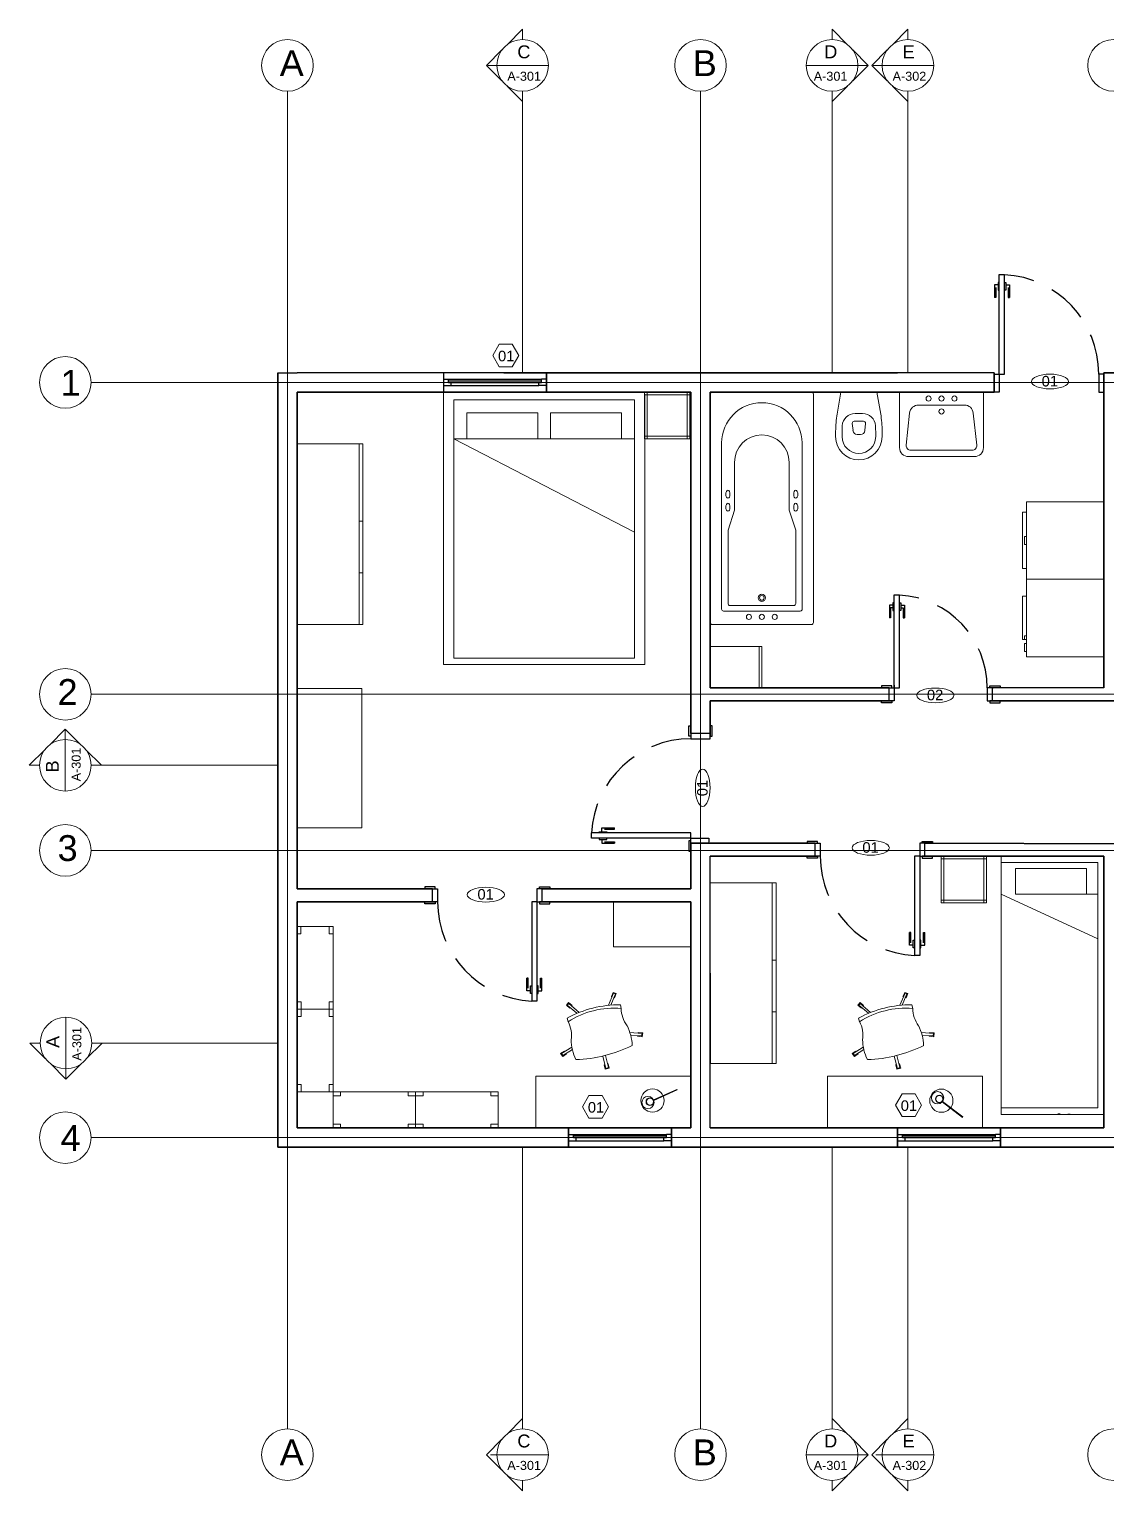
# Model space of a CAD drawing. Header units: metres. Extents: x 60.2 to 106, y 8.7 to 62.9.
# Drawn here: x 74.16 to 82.5, y 36.56 to 47.89 of the extents above; entities that cross this region are included whole.
import ezdxf

# ---------------------------------------------------------------- set-up
doc = ezdxf.new("R2010")
doc.units = ezdxf.units.M
doc.header["$LTSCALE"] = 5
doc.header["$MEASUREMENT"] = 0
doc.linetypes.add('TRATTEGGIATA2', pattern=[0.375, 0.25, -0.125])
doc.layers.get('0').update_dxf_attribs({"color": 30})
for name, color, linetype, lineweight in [('A-ANNO-DIMS', 3, 'Continuous', 9), ('A-ANNO-SYMB', 3, 'Continuous', 18), ('A-ANNO-TEXT', 3, 'Continuous', 18), ('A-DOOR-FULL', 4, 'Continuous', 25), ('A-FURN', 8, 'Continuous', 18), ('A-GLAZ-FULL', 4, 'Continuous', 25), ('A-WALL-FULL-EXTR', 7, 'Continuous', 35), ('A-WALL-FULL-INTR', 7, 'Continuous', 25)]:
    doc.layers.add(name, color=color, linetype=linetype, lineweight=lineweight)
doc.layers.add('PORTE - doors', color=252, linetype='Continuous')
doc.styles.add('ARIAL', font='arial.ttf')

# ---------------------------------------------------------------- blocks, each defined once
blk = doc.blocks.new('ORR14C226')
for p, q in [((-0.169, -0.17), (-0.14, 0)), ((-0.14, 0), (0.14, 0)), ((0, 0), (0, 0)), ((0, 0), (0, 0)), ((0, 0), (0, 0)), ((0, 0), (0, 0)), ((0, 0), (0, 0)), ((0, 0), (0, 0)), ((0, 0), (0, 0)), ((0, 0), (0, 0)), ((0, 0), (0, 0)), ((0, 0), (0, 0)), ((0, 0), (0, 0)), ((0, 0), (0, 0)), ((0, 0), (0, 0)), ((0, 0), (0, 0)), ((0, 0), (0, 0)), ((0, 0), (0, 0)), ((0, 0), (0, 0)), ((0, 0), (0, 0)), ((0, 0), (0, 0)), ((0, 0), (0, 0)), ((0, 0), (0, 0)), ((0, 0), (0, 0)), ((0, 0), (0, 0)), ((0.169, -0.17), (0.14, 0)), ((0, 0), (0, 0)), ((0, 0), (0, 0)), ((0, 0), (0, 0)), ((0, 0), (0, 0)), ((0, 0), (0, 0)), ((0, 0), (0, 0)), ((0, 0), (0, 0)), ((0, 0), (0, 0)), ((0, 0), (0, 0)), ((0, 0), (0, 0)), ((0, 0), (0, 0)), ((0, 0), (0, 0)), ((0, 0), (0, 0)), ((0, 0), (0, 0)), ((0, 0), (0, 0)), ((0, 0), (0, 0)), ((0, 0), (0, 0)), ((0, 0), (0, 0)), ((0, 0), (0, 0)), ((0, 0), (0, 0)), ((0, 0), (0, 0)), ((0, 0), (0, 0)), ((0, 0), (0, 0)), ((0, 0), (0, 0)), ((0, 0), (0, 0)), ((0, 0), (0, 0)), ((0, 0), (0, 0)), ((0, 0), (0, 0)), ((-0.029, -0.166), (0.029, -0.166)), ((-0.18, -0.345), (-0.18, -0.303)), ((-0.13, -0.345), (-0.13, -0.303)), ((-0.051, -0.243), (-0.045, -0.298)), ((-0.036, -0.226), (0.036, -0.226)), ((-0.013, -0.328), (0.013, -0.328)), ((0.045, -0.298), (0.051, -0.243)), ((0.13, -0.345), (0.13, -0.303)), ((0.18, -0.345), (0.18, -0.303))]:
    blk.add_line(p, q)
for centre, radius, start, end in [((0, 0), 0.0000003, 90, 152.5342), ((0, 0), 0.0000003, 332.5342, 90), ((0, 0), 0.0000003, 332.5342, 90), ((0, 0), 0.0000001, 332.5342, 90), ((0, 0), 0.0000001, 270, 332.5342), ((0, 0), 0.0000001, 270, 332.5342), ((0, 0), 0.0000001, 332.5342, 90), ((0, 0), 0.0000001, 90, 152.5342), ((0, 0), 0.0000001, 90, 152.5342), ((0, 0), 0.0000001, 152.5342, 270), ((0, 0), 0.0000001, 90, 152.5342), ((0, 0), 0.0000001, 0, 90), ((0, 0), 0.0000001, 90, 180), ((0, 0), 0.0000001, 180, 270), ((0, 0), 0.0000001, 270, 0), ((0, 0), 0.0000001, 0, 90), ((0, 0), 0.0000001, 90, 180), ((-0.02, -0.28), 0.2, 0, 0), ((0, 0), 0.0000003, 152.5342, 270), ((0, 0), 0.0000003, 270, 332.5342), ((0, 0), 0.0000001, 270, 332.5342), ((0, 0), 0.0000001, 332.5342, 90), ((0, 0), 0.0000001, 90, 152.5342), ((0, 0), 0.0000001, 152.5342, 270), ((0, 0), 0.0000001, 332.5342, 90), ((0, 0), 0.0000001, 90, 152.5342), ((0, 0), 0.0000001, 152.5342, 270), ((0, 0), 0.0000001, 180, 270), ((0, 0), 0.0000001, 180, 270), ((0, 0), 0.0000001, 90, 180), ((0, 0), 0.0000001, 0, 90), ((0, 0), 0.0000001, 270, 0), ((0, 0), 0.0000001, 180, 270), ((0, 0), 0.0000001, 90, 180), ((0, 0), 0.0000001, 270, 0), ((0, 0), 0.0000001, 360, 90), ((0, 0), 0.0000001, 270, 360), ((0, 0), 0.0000001, 180, 270), ((0, 0), 0.0000001, 90, 180), ((0.62, -0.303), 0.8, 170.3823, 180), ((-0.029, -0.266), 0.1, 90, 176.6666), ((0.029, -0.266), 0.1, 3.3334, 90), ((-0.62, -0.303), 0.8, 0, 9.6177), ((0.62, -0.303), 0.75, 176.6666, 180), ((-0.036, -0.241), 0.015, 90, 185.638), ((-0.013, -0.295), 0.033, 185.638, 270), ((0.013, -0.295), 0.033, 270, 354.362), ((0.036, -0.241), 0.015, 354.362, 90), ((-0.62, -0.303), 0.75, 0, 3.3334), ((0, -0.345), 0.18, 180, 0), ((0, -0.345), 0.13, 180, 0)]:
    blk.add_arc(centre, radius, start, end)

msp = doc.modelspace()

# ---------------------------------------------------------------- linework, layer by layer
for p, q in [((79.448, 45.074), (80.218, 45.074)), ((79.833, 45.074), (79.833, 45.074)), ((79.833, 45.074), (79.833, 45.074)), ((79.833, 45.074), (79.833, 45.074)), ((79.833, 45.074), (79.833, 45.074)), ((79.833, 45.074), (79.833, 45.074)), ((79.833, 45.074), (79.833, 45.074)), ((79.833, 45.074), (79.833, 45.074)), ((79.833, 45.074), (79.833, 45.074)), ((79.833, 45.074), (79.833, 45.074)), ((79.833, 45.074), (79.833, 45.074)), ((79.833, 45.074), (79.833, 45.074)), ((79.833, 45.074), (79.833, 45.074)), ((79.833, 45.074), (79.833, 45.074)), ((79.833, 45.074), (79.833, 45.074)), ((79.833, 45.074), (79.833, 45.074)), ((79.833, 45.074), (79.833, 45.074)), ((79.833, 45.074), (79.833, 45.074)), ((79.833, 45.074), (79.833, 45.074)), ((79.833, 45.074), (79.833, 45.074)), ((79.833, 45.074), (79.833, 45.074)), ((79.833, 45.074), (79.833, 45.074)), ((79.833, 45.074), (79.833, 45.074)), ((79.833, 45.074), (79.833, 45.074)), ((79.833, 45.074), (79.833, 45.074)), ((79.833, 45.074), (79.833, 45.074)), ((79.833, 45.074), (79.833, 45.074)), ((79.833, 45.074), (79.833, 45.074)), ((79.833, 45.074), (79.833, 45.074)), ((79.833, 45.074), (79.833, 45.074)), ((79.833, 45.074), (79.833, 45.074)), ((79.833, 45.074), (79.833, 45.074)), ((79.833, 45.074), (79.833, 45.074)), ((79.833, 45.074), (79.833, 45.074)), ((79.833, 45.074), (79.833, 45.074)), ((79.833, 45.074), (79.833, 45.074)), ((79.833, 45.074), (79.833, 45.074)), ((79.833, 45.074), (79.833, 45.074)), ((79.833, 45.074), (79.833, 45.074)), ((79.833, 45.074), (79.833, 45.074)), ((79.833, 45.074), (79.833, 45.074)), ((79.833, 45.074), (79.833, 45.074)), ((79.833, 45.074), (79.833, 45.074)), ((79.833, 45.074), (79.833, 45.074)), ((79.833, 45.074), (79.833, 45.074)), ((79.833, 45.074), (79.833, 45.074)), ((79.833, 45.074), (79.833, 45.074)), ((79.833, 45.074), (79.833, 45.074)), ((79.833, 45.074), (79.833, 45.074)), ((79.833, 45.074), (79.833, 45.074)), ((79.833, 45.074), (79.833, 45.074)), ((79.833, 45.074), (79.833, 45.074))]:
    msp.add_line(p, q)
for radius, start, end in [(0.0000001, 180, 270), (0.0000001, 90, 180), (0.0000001, 0, 90), (0.0000001, 270, 0), (0.0000001, 180, 270), (0.0000001, 270, 0), (0.0000001, 0, 90), (0.0000001, 90, 180), (0.0000001, 180, 270), (0.0000001, 90, 180), (0.0000001, 0, 90), (0.0000001, 180, 270), (0.0000001, 270, 0), (0.0000001, 0, 90), (0.0000001, 90, 180), (0.0000001, 180, 270), (0.0000001, 270, 0), (0.0000001, 270, 0), (0.0000001, 242.5342, 0), (0.0000001, 180, 242.5342), (0.0000001, 242.5342, 0), (0.0000001, 180, 242.5342), (0.0000001, 180, 242.5342), (0.0000001, 180, 242.5342), (0.0000001, 62.5342, 180), (0.0000001, 0, 62.5342), (0.0000001, 62.5342, 180), (0.0000001, 0, 62.5342), (0.0000001, 62.5342, 180), (0.0000001, 242.5342, 0), (0.0000001, 180, 242.5342), (0.0000001, 62.5342, 180), (0.0000001, 0, 62.5342), (0.0000003, 62.5342, 180), (0.0000003, 62.5342, 180), (0.0000003, 0, 62.5342), (0.0000003, 242.5342, 0), (0.0000003, 180, 242.5342)]:
    msp.add_arc((79.833, 45.074), radius, start, end)
at = {"layer": 'A-ANNO-DIMS'}
for p, q in [((77.86, 47.765), (77.98, 47.885)), ((77.98, 47.855), (77.98, 47.885)), ((77.98, 47.805), (77.98, 47.855)), ((80.377, 47.855), (80.377, 47.885)), ((80.497, 47.765), (80.377, 47.885)), ((80.377, 47.805), (80.377, 47.855)), ((80.845, 47.765), (80.965, 47.885)), ((80.965, 47.855), (80.965, 47.885)), ((80.965, 47.805), (80.965, 47.855)), ((77.7, 47.605), (77.82, 47.725)), ((80.657, 47.605), (80.537, 47.725)), ((80.685, 47.605), (80.805, 47.725)), ((77.7, 47.605), (77.82, 47.485)), ((77.73, 47.605), (77.71, 47.605)), ((77.78, 47.605), (77.73, 47.605)), ((77.98, 47.605), (77.78, 47.605)), ((77.98, 47.605), (78.18, 47.605)), ((80.377, 47.605), (80.177, 47.605)), ((80.377, 47.605), (80.577, 47.605)), ((80.657, 47.605), (80.537, 47.485)), ((80.577, 47.605), (80.627, 47.605)), ((80.627, 47.605), (80.647, 47.605)), ((80.647, 47.605), (80.657, 47.605)), ((80.685, 47.605), (80.805, 47.485)), ((80.715, 47.605), (80.695, 47.605)), ((80.765, 47.605), (80.715, 47.605)), ((80.965, 47.605), (80.765, 47.605)), ((80.965, 47.605), (81.165, 47.605)), ((77.86, 47.445), (77.98, 47.325)), ((80.497, 47.445), (80.377, 47.325)), ((80.845, 47.445), (80.965, 47.325)), ((76.158, 37.043), (76.158, 47.405)), ((77.98, 47.405), (77.98, 47.355)), ((77.98, 47.355), (77.98, 47.335)), ((77.98, 47.335), (77.98, 47.325)), ((77.98, 47.325), (77.98, 47.025)), ((79.358, 37.043), (79.358, 47.405)), ((80.377, 47.405), (80.377, 47.355)), ((80.377, 47.355), (80.377, 47.335)), ((80.377, 47.335), (80.377, 47.325)), ((80.377, 47.325), (80.377, 47.025)), ((80.965, 47.405), (80.965, 47.355)), ((80.965, 47.355), (80.965, 47.335)), ((80.965, 47.335), (80.965, 47.325)), ((80.965, 47.325), (80.965, 47.025)), ((74.637, 45.149), (87.274, 45.149)), ((74.637, 42.733), (87.274, 42.733)), ((74.437, 42.463), (74.317, 42.343)), ((74.437, 42.453), (74.437, 42.463)), ((74.437, 42.463), (74.557, 42.343)), ((74.437, 42.433), (74.437, 42.453)), ((74.437, 42.383), (74.437, 42.433)), ((74.437, 42.183), (74.437, 42.383)), ((74.277, 42.303), (74.157, 42.183)), ((74.597, 42.303), (74.717, 42.183)), ((74.187, 42.183), (74.157, 42.183)), ((74.237, 42.183), (74.187, 42.183)), ((74.437, 42.183), (74.437, 41.983)), ((74.637, 42.183), (74.687, 42.183)), ((74.687, 42.183), (74.707, 42.183)), ((74.707, 42.183), (74.717, 42.183)), ((74.717, 42.183), (75.017, 42.183)), ((74.637, 41.524), (87.274, 41.524)), ((74.442, 40.032), (74.442, 40.232)), ((74.192, 40.032), (74.162, 40.032)), ((74.282, 39.912), (74.162, 40.032)), ((74.242, 40.032), (74.192, 40.032)), ((74.442, 40.032), (74.442, 39.832)), ((74.602, 39.912), (74.722, 40.032)), ((74.642, 40.032), (74.692, 40.032)), ((74.692, 40.032), (74.712, 40.032)), ((74.712, 40.032), (74.722, 40.032)), ((74.722, 40.032), (75.022, 40.032)), ((74.442, 39.752), (74.322, 39.872)), ((74.442, 39.752), (74.562, 39.872)), ((74.442, 39.832), (74.442, 39.782)), ((74.442, 39.782), (74.442, 39.762)), ((74.442, 39.762), (74.442, 39.752)), ((74.637, 39.299), (87.274, 39.299)), ((77.98, 37.123), (77.98, 37.423)), ((80.377, 37.123), (80.377, 37.423)), ((80.965, 37.123), (80.965, 37.423)), ((77.86, 37.003), (77.98, 37.123)), ((77.98, 37.093), (77.98, 37.123)), ((77.98, 37.043), (77.98, 37.093)), ((80.377, 37.093), (80.377, 37.123)), ((80.497, 37.003), (80.377, 37.123)), ((80.377, 37.043), (80.377, 37.093)), ((80.845, 37.003), (80.965, 37.123)), ((80.965, 37.093), (80.965, 37.123)), ((80.965, 37.043), (80.965, 37.093)), ((77.7, 36.843), (77.82, 36.963)), ((80.657, 36.843), (80.537, 36.963)), ((80.685, 36.843), (80.805, 36.963)), ((77.7, 36.843), (77.82, 36.723)), ((77.78, 36.843), (77.73, 36.843)), ((77.98, 36.843), (77.78, 36.843)), ((77.98, 36.843), (78.18, 36.843)), ((80.377, 36.843), (80.177, 36.843)), ((80.377, 36.843), (80.577, 36.843)), ((80.657, 36.843), (80.537, 36.723)), ((80.577, 36.843), (80.627, 36.843)), ((80.627, 36.843), (80.647, 36.843)), ((80.647, 36.843), (80.657, 36.843)), ((80.685, 36.843), (80.805, 36.723)), ((80.765, 36.843), (80.715, 36.843)), ((80.965, 36.843), (80.765, 36.843)), ((80.965, 36.843), (81.165, 36.843)), ((77.86, 36.683), (77.98, 36.563)), ((80.497, 36.683), (80.377, 36.563)), ((80.845, 36.683), (80.965, 36.563)), ((77.98, 36.643), (77.98, 36.593)), ((77.98, 36.593), (77.98, 36.573)), ((77.98, 36.573), (77.98, 36.563)), ((80.377, 36.643), (80.377, 36.593)), ((80.377, 36.593), (80.377, 36.573)), ((80.377, 36.573), (80.377, 36.563)), ((80.965, 36.643), (80.965, 36.593)), ((80.965, 36.593), (80.965, 36.573)), ((80.965, 36.573), (80.965, 36.563))]:
    msp.add_line(p, q, dxfattribs=at)
for centre in [(76.158, 47.605), (77.98, 47.605), (79.358, 47.605), (80.377, 47.605), (80.965, 47.605), (82.558, 47.605), (74.437, 45.149), (74.437, 42.733), (74.437, 42.183), (74.437, 41.524), (74.442, 40.032), (74.437, 39.299), (76.158, 36.843), (77.98, 36.843), (79.358, 36.843), (80.377, 36.843), (80.965, 36.843), (82.558, 36.843)]:
    msp.add_circle(centre, 0.2, dxfattribs=at)
at = {"layer": 'A-ANNO-SYMB'}
for points in [[(77.95, 45.357), (77.9, 45.445), (77.799, 45.445), (77.748, 45.357), (77.799, 45.27), (77.9, 45.27)], [(81.07, 39.55), (81.02, 39.638), (80.919, 39.638), (80.868, 39.55), (80.919, 39.463), (81.02, 39.463)], [(78.646, 39.537), (78.596, 39.625), (78.494, 39.625), (78.444, 39.537), (78.494, 39.45), (78.596, 39.45)]]:
    msp.add_lwpolyline(points, close=True, dxfattribs=at)
for centre, major_axis in [((82.066, 45.156), (-0.144, 0)), ((81.177, 42.725), (-0.144, 0)), ((79.375, 42.009), (0, -0.144)), ((80.677, 41.544), (-0.144, 0)), ((77.695, 41.181), (-0.144, 0))]:
    msp.add_ellipse(centre, major_axis=major_axis, ratio=0.395468, dxfattribs=at)
at = {"layer": 'A-ANNO-TEXT'}
for p, q in [((77.98, 47.025), (77.98, 45.224)), ((80.377, 45.224), (80.377, 47.025)), ((80.965, 47.025), (80.965, 45.224)), ((75.017, 42.183), (76.083, 42.183)), ((75.022, 40.032), (76.083, 40.032)), ((77.98, 39.224), (77.98, 37.423)), ((80.377, 39.224), (80.377, 37.423)), ((80.965, 39.224), (80.965, 37.423))]:
    msp.add_line(p, q, dxfattribs=at)
at = {"layer": 'A-DOOR-FULL'}
for p, q in [((81.673, 45.984), (81.713, 45.984)), ((81.673, 45.214), (81.673, 45.984)), ((81.713, 45.214), (81.713, 45.984)), ((81.673, 45.214), (81.713, 45.214)), ((80.859, 43.503), (80.899, 43.503)), ((80.859, 42.783), (80.859, 43.503)), ((80.899, 42.783), (80.899, 43.503)), ((80.859, 42.803), (80.859, 42.683)), ((80.819, 42.683), (80.819, 42.783)), ((80.819, 42.783), (80.859, 42.783)), ((80.859, 42.683), (80.819, 42.683)), ((80.859, 42.783), (80.899, 42.783)), ((81.619, 42.783), (81.579, 42.783)), ((81.579, 42.783), (81.579, 42.683)), ((81.579, 42.683), (81.619, 42.683)), ((81.619, 42.683), (81.619, 42.783)), ((79.433, 42.429), (79.283, 42.429)), ((79.283, 42.429), (79.283, 42.389)), ((79.283, 42.389), (79.433, 42.389)), ((79.433, 42.389), (79.433, 42.429)), ((79.283, 41.659), (78.513, 41.659)), ((78.513, 41.619), (78.513, 41.659)), ((79.283, 41.619), (78.513, 41.619)), ((79.283, 41.619), (79.283, 41.659)), ((80.245, 41.479), (80.245, 41.579)), ((80.245, 41.579), (80.285, 41.579)), ((80.285, 41.579), (80.285, 41.479)), ((81.096, 41.579), (81.056, 41.579)), ((81.056, 41.579), (81.056, 41.479)), ((81.096, 41.479), (81.096, 41.579)), ((80.285, 41.479), (80.245, 41.479)), ((81.056, 41.479), (81.016, 41.479)), ((81.016, 41.479), (81.016, 40.709)), ((81.056, 41.479), (81.056, 40.709)), ((81.056, 41.479), (81.096, 41.479)), ((77.281, 41.126), (77.281, 41.226)), ((77.281, 41.226), (77.321, 41.226)), ((77.321, 41.226), (77.321, 41.126)), ((78.131, 41.226), (78.091, 41.226)), ((78.091, 41.226), (78.091, 41.126)), ((78.131, 41.126), (78.131, 41.226)), ((77.321, 41.126), (77.281, 41.126)), ((78.091, 41.126), (78.051, 41.126)), ((78.051, 41.126), (78.051, 40.356)), ((78.091, 41.126), (78.091, 40.356)), ((78.091, 41.126), (78.131, 41.126)), ((81.056, 40.709), (81.016, 40.709)), ((78.091, 40.356), (78.051, 40.356))]:
    msp.add_line(p, q, dxfattribs=at)
at = {"layer": 'A-DOOR-FULL', "color": 252}
for p, q in [((81.635, 45.904), (81.635, 45.806)), ((81.663, 45.904), (81.635, 45.904)), ((81.645, 45.884), (81.645, 45.806)), ((81.723, 45.904), (81.752, 45.904)), ((81.742, 45.884), (81.742, 45.806)), ((81.752, 45.904), (81.752, 45.806)), ((81.645, 45.806), (81.635, 45.806)), ((81.742, 45.806), (81.752, 45.806)), ((80.821, 43.423), (80.821, 43.325)), ((80.849, 43.423), (80.821, 43.423)), ((80.831, 43.403), (80.831, 43.325)), ((80.849, 43.403), (80.831, 43.403)), ((80.909, 43.423), (80.938, 43.423)), ((80.909, 43.403), (80.928, 43.403)), ((80.928, 43.403), (80.928, 43.325)), ((80.938, 43.423), (80.938, 43.325)), ((80.831, 43.325), (80.821, 43.325)), ((80.928, 43.325), (80.938, 43.325)), ((78.593, 41.669), (78.593, 41.698)), ((78.593, 41.698), (78.692, 41.698)), ((78.613, 41.688), (78.692, 41.688)), ((78.692, 41.688), (78.692, 41.698)), ((78.593, 41.609), (78.593, 41.581)), ((78.593, 41.581), (78.692, 41.581)), ((78.613, 41.591), (78.692, 41.591)), ((78.692, 41.591), (78.692, 41.581)), ((80.978, 40.789), (80.978, 40.888)), ((80.988, 40.888), (80.978, 40.888)), ((80.988, 40.809), (80.988, 40.888)), ((81.085, 40.888), (81.095, 40.888)), ((81.085, 40.809), (81.085, 40.888)), ((81.095, 40.789), (81.095, 40.888)), ((81.006, 40.789), (80.978, 40.789)), ((81.066, 40.789), (81.095, 40.789)), ((78.012, 40.436), (78.012, 40.535)), ((78.022, 40.535), (78.012, 40.535)), ((78.022, 40.456), (78.022, 40.535)), ((78.119, 40.456), (78.119, 40.535)), ((78.119, 40.535), (78.129, 40.535)), ((78.129, 40.436), (78.129, 40.535)), ((78.041, 40.436), (78.012, 40.436)), ((78.101, 40.436), (78.129, 40.436))]:
    msp.add_line(p, q, dxfattribs=at)
for points in [[(81.673, 45.924), (81.663, 45.924), (81.663, 45.864), (81.673, 45.864)], [(81.713, 45.924), (81.723, 45.924), (81.723, 45.864), (81.713, 45.864)], [(80.859, 43.443), (80.849, 43.443), (80.849, 43.383), (80.859, 43.383)], [(80.899, 43.443), (80.909, 43.443), (80.909, 43.383), (80.899, 43.383)], [(78.573, 41.659), (78.573, 41.669), (78.633, 41.669), (78.633, 41.659)], [(81.016, 40.769), (81.006, 40.769), (81.006, 40.829), (81.016, 40.829)], [(81.056, 40.769), (81.066, 40.769), (81.066, 40.829), (81.056, 40.829)], [(78.051, 40.416), (78.041, 40.416), (78.041, 40.476), (78.051, 40.476)], [(78.091, 40.416), (78.101, 40.416), (78.101, 40.476), (78.091, 40.476)]]:
    msp.add_lwpolyline(points, close=True, dxfattribs=at)
at = {"layer": 'A-DOOR-FULL'}
for points in [[(81.633, 45.074), (81.633, 45.214), (81.673, 45.214), (81.673, 45.074)], [(82.483, 45.074), (82.483, 45.214), (82.443, 45.214), (82.443, 45.074)], [(80.759, 42.783), (80.839, 42.783), (80.839, 42.798), (80.759, 42.798)], [(81.679, 42.783), (81.599, 42.783), (81.599, 42.798), (81.679, 42.798)], [(80.759, 42.683), (80.839, 42.683), (80.839, 42.668), (80.759, 42.668)], [(81.679, 42.683), (81.599, 42.683), (81.599, 42.668), (81.679, 42.668)], [(79.283, 42.489), (79.283, 42.409), (79.268, 42.409), (79.268, 42.489)], [(79.433, 42.489), (79.433, 42.409), (79.448, 42.409), (79.448, 42.489)], [(78.573, 41.619), (78.573, 41.609), (78.633, 41.609), (78.633, 41.619)], [(79.283, 41.519), (79.283, 41.599), (79.268, 41.599), (79.268, 41.519)], [(79.423, 41.579), (79.283, 41.579), (79.283, 41.619), (79.423, 41.619)], [(80.185, 41.579), (80.265, 41.579), (80.265, 41.594), (80.185, 41.594)], [(81.156, 41.579), (81.076, 41.579), (81.076, 41.594), (81.156, 41.594)], [(80.185, 41.479), (80.265, 41.479), (80.265, 41.464), (80.185, 41.464)], [(81.156, 41.479), (81.076, 41.479), (81.076, 41.464), (81.156, 41.464)], [(77.221, 41.226), (77.301, 41.226), (77.301, 41.241), (77.221, 41.241)], [(78.191, 41.226), (78.111, 41.226), (78.111, 41.241), (78.191, 41.241)], [(77.221, 41.126), (77.301, 41.126), (77.301, 41.111), (77.221, 41.111)], [(78.191, 41.126), (78.111, 41.126), (78.111, 41.111), (78.191, 41.111)]]:
    msp.add_lwpolyline(points, close=True, dxfattribs=at)
at = {"layer": 'A-DOOR-FULL', "color": 251, "linetype": 'TRATTEGGIATA2', "ltscale": 0.25}
msp.add_arc((81.673, 45.214), 0.77, 360, 87.0223, dxfattribs=at)
at = {"layer": 'A-DOOR-FULL', "color": 9, "linetype": 'TRATTEGGIATA2', "ltscale": 0.25}
for centre, radius, start, end in [((80.859, 42.783), 0.72, 0, 86.8153), ((79.283, 41.619), 0.77, 90, 177.0223), ((81.056, 41.479), 0.77, 180, 267.0223), ((78.091, 41.126), 0.77, 180, 267.0223)]:
    msp.add_arc(centre, radius, start, end, dxfattribs=at)
at = {"layer": 'A-FURN'}
for p, q in [((77.367, 42.963), (77.367, 45.074)), ((78.924, 44.713), (78.924, 45.073)), ((78.944, 45.053), (78.944, 45.073)), ((79.254, 45.053), (79.254, 45.073)), ((79.274, 45.073), (79.274, 44.713)), ((79.283, 43.074), (79.283, 45.074)), ((80.218, 45.074), (79.433, 45.074)), ((81.55, 45.074), (80.9, 45.074)), ((80.9, 45.074), (80.9, 44.644)), ((80.9, 45.074), (81.225, 45.074)), ((81.55, 44.644), (81.55, 45.074)), ((77.447, 45.013), (77.447, 43.013)), ((78.847, 45.013), (77.447, 45.013)), ((78.847, 43.013), (78.847, 45.013)), ((78.944, 45.053), (78.924, 45.053)), ((78.927, 42.963), (78.927, 45.057)), ((78.944, 45.043), (78.944, 45.053)), ((78.944, 45.053), (79.254, 45.053)), ((78.944, 44.733), (78.944, 45.043)), ((79.254, 45.053), (79.254, 44.733)), ((79.254, 45.053), (79.274, 45.053)), ((79.433, 43.289), (79.433, 45.059)), ((80.233, 45.059), (80.233, 43.289)), ((77.547, 44.713), (77.547, 44.913)), ((77.547, 44.913), (78.097, 44.913)), ((78.097, 44.913), (78.097, 44.713)), ((78.747, 44.913), (78.197, 44.913)), ((78.197, 44.913), (78.197, 44.713)), ((78.747, 44.713), (78.747, 44.913)), ((78.944, 44.733), (78.924, 44.733)), ((79.254, 44.733), (78.944, 44.733)), ((78.944, 44.733), (78.944, 44.713)), ((79.254, 44.733), (79.274, 44.733)), ((79.254, 44.733), (79.254, 44.713)), ((76.743, 44.674), (76.233, 44.674)), ((76.233, 44.674), (76.743, 44.674)), ((76.713, 44.674), (76.713, 43.274)), ((76.743, 44.674), (76.743, 43.274)), ((77.447, 44.713), (78.847, 44.713)), ((77.447, 44.713), (78.847, 43.99)), ((79.274, 44.713), (78.924, 44.713)), ((79.521, 44.68), (79.521, 43.393)), ((80.146, 43.393), (80.146, 44.68)), ((79.621, 44.53), (79.621, 44.16)), ((80.046, 44.53), (80.046, 44.16)), ((80.97, 44.574), (81.48, 44.574)), ((79.621, 44.16), (79.571, 44.004)), ((80.046, 44.16), (80.096, 44.004)), ((81.883, 44.094), (81.883, 44.224)), ((81.883, 44.224), (82.483, 44.224)), ((76.743, 44.074), (76.713, 44.074)), ((81.853, 43.707), (81.853, 44.144)), ((81.853, 44.144), (81.883, 44.144)), ((81.883, 44.094), (81.883, 43.754)), ((79.571, 44.004), (79.571, 43.436)), ((80.096, 44.004), (80.096, 43.436)), ((81.868, 43.893), (81.868, 43.956)), ((81.883, 43.956), (81.868, 43.956)), ((81.883, 43.893), (81.868, 43.893)), ((81.883, 43.707), (81.853, 43.707)), ((81.883, 43.624), (81.883, 43.754)), ((76.743, 43.674), (76.713, 43.674)), ((82.483, 43.624), (81.883, 43.624)), ((81.883, 43.494), (81.883, 43.624)), ((81.883, 43.624), (82.483, 43.624)), ((81.853, 43.157), (81.853, 43.494)), ((81.853, 43.494), (81.883, 43.494)), ((81.883, 43.494), (81.883, 43.154)), ((79.536, 43.378), (80.131, 43.378)), ((79.586, 43.421), (80.081, 43.421)), ((76.743, 43.274), (76.233, 43.274)), ((80.218, 43.274), (79.448, 43.274)), ((81.883, 43.157), (81.853, 43.157)), ((81.868, 43.187), (81.868, 43.157)), ((81.883, 43.187), (81.868, 43.187)), ((81.883, 43.024), (81.883, 43.154)), ((79.433, 43.103), (79.833, 43.103)), ((79.833, 43.103), (79.813, 43.103)), ((79.813, 42.783), (79.813, 43.103)), ((79.833, 42.783), (79.833, 43.103)), ((81.868, 43.066), (81.868, 43.128)), ((81.883, 43.128), (81.868, 43.128)), ((81.883, 43.066), (81.868, 43.066)), ((81.883, 43.024), (82.483, 43.024)), ((78.927, 42.963), (77.367, 42.963)), ((77.447, 43.013), (78.847, 43.013)), ((76.233, 42.778), (76.733, 42.778)), ((76.733, 42.778), (76.733, 41.698)), ((76.733, 41.698), (76.23, 41.698)), ((81.223, 41.119), (81.223, 41.479)), ((81.243, 41.459), (81.223, 41.459)), ((81.243, 41.459), (81.243, 41.479)), ((81.243, 41.449), (81.243, 41.459)), ((81.243, 41.459), (81.553, 41.459)), ((81.243, 41.139), (81.243, 41.449)), ((81.553, 41.459), (81.553, 41.479)), ((81.553, 41.459), (81.553, 41.139)), ((81.553, 41.459), (81.573, 41.459)), ((81.573, 41.479), (81.573, 41.119)), ((81.686, 41.479), (81.686, 39.479)), ((82.436, 41.429), (81.686, 41.429)), ((82.348, 41.385), (81.798, 41.385)), ((81.798, 41.385), (81.798, 41.185)), ((82.348, 41.185), (82.348, 41.385)), ((82.436, 39.529), (82.436, 41.429)), ((79.433, 41.274), (79.943, 41.274)), ((79.913, 41.274), (79.913, 39.874)), ((79.943, 41.274), (79.943, 39.874)), ((79.283, 41.126), (78.683, 41.126)), ((78.683, 41.126), (78.683, 40.776)), ((79.283, 40.776), (79.283, 41.126)), ((81.243, 41.139), (81.223, 41.139)), ((81.573, 41.119), (81.223, 41.119)), ((81.553, 41.139), (81.243, 41.139)), ((81.243, 41.139), (81.243, 41.119)), ((81.553, 41.139), (81.573, 41.139)), ((81.553, 41.139), (81.553, 41.119)), ((81.686, 41.185), (82.436, 40.839)), ((81.798, 41.185), (82.348, 41.185)), ((82.436, 41.185), (81.798, 41.185)), ((76.231, 40.934), (76.511, 40.934)), ((76.262, 40.934), (76.232, 40.934)), ((76.232, 40.877), (76.262, 40.877)), ((76.262, 40.877), (76.262, 40.934)), ((76.511, 40.934), (76.481, 40.934)), ((76.481, 40.934), (76.481, 40.877)), ((76.481, 40.877), (76.511, 40.877)), ((76.511, 40.934), (76.511, 40.294)), ((76.511, 40.877), (76.511, 40.934)), ((78.683, 40.776), (79.283, 40.776)), ((76.233, 40.754), (76.233, 40.754)), ((79.943, 40.674), (79.913, 40.674)), ((78.681, 40.424), (78.668, 40.392)), ((78.705, 40.415), (78.681, 40.424)), ((80.94, 40.424), (80.926, 40.392)), ((80.964, 40.415), (80.94, 40.424)), ((76.263, 40.351), (76.233, 40.351)), ((76.263, 40.294), (76.263, 40.351)), ((76.511, 40.351), (76.481, 40.351)), ((76.481, 40.351), (76.481, 40.294)), ((76.511, 40.294), (76.511, 40.351)), ((78.336, 40.345), (78.319, 40.326)), ((78.345, 40.303), (78.319, 40.326)), ((78.337, 40.338), (78.326, 40.326)), ((78.4, 40.262), (78.326, 40.326)), ((78.363, 40.322), (78.336, 40.345)), ((78.337, 40.338), (78.417, 40.268)), ((78.349, 40.306), (78.345, 40.303)), ((78.363, 40.322), (78.359, 40.319)), ((78.684, 40.418), (78.644, 40.324)), ((78.662, 40.326), (78.699, 40.412)), ((78.668, 40.392), (78.672, 40.39)), ((78.699, 40.412), (78.684, 40.418)), ((78.687, 40.384), (78.692, 40.383)), ((78.692, 40.383), (78.705, 40.415)), ((78.737, 40.328), (78.744, 40.3)), ((80.595, 40.345), (80.577, 40.326)), ((80.604, 40.303), (80.577, 40.326)), ((80.595, 40.338), (80.585, 40.326)), ((80.659, 40.262), (80.585, 40.326)), ((80.621, 40.322), (80.595, 40.345)), ((80.595, 40.338), (80.676, 40.268)), ((80.607, 40.306), (80.604, 40.303)), ((80.621, 40.322), (80.618, 40.319)), ((80.943, 40.418), (80.903, 40.324)), ((80.921, 40.326), (80.957, 40.412)), ((80.926, 40.392), (80.931, 40.39)), ((80.957, 40.412), (80.943, 40.418)), ((80.946, 40.384), (80.95, 40.383)), ((80.95, 40.383), (80.964, 40.415)), ((80.995, 40.328), (81.002, 40.3)), ((76.233, 40.294), (76.511, 40.294)), ((76.263, 40.294), (76.233, 40.294)), ((76.233, 40.294), (76.263, 40.294)), ((76.233, 40.237), (76.263, 40.237)), ((76.263, 40.237), (76.263, 40.294)), ((76.481, 40.294), (76.511, 40.294)), ((76.511, 40.294), (76.481, 40.294)), ((76.481, 40.294), (76.481, 40.237)), ((76.511, 40.294), (76.481, 40.294)), ((76.481, 40.294), (76.481, 40.237)), ((76.481, 40.237), (76.511, 40.237)), ((76.481, 40.237), (76.511, 40.237)), ((76.511, 40.294), (76.511, 39.654)), ((76.511, 40.237), (76.511, 40.294)), ((76.511, 40.237), (76.511, 40.294)), ((78.325, 40.225), (78.332, 40.197)), ((79.943, 40.274), (79.913, 40.274)), ((80.583, 40.225), (80.59, 40.197)), ((78.811, 40.114), (78.905, 40.106)), ((78.905, 40.106), (78.811, 40.114)), ((78.816, 40.094), (78.902, 40.087)), ((78.902, 40.087), (78.816, 40.094)), ((78.872, 40.09), (78.871, 40.085)), ((78.906, 40.081), (78.871, 40.085)), ((78.875, 40.113), (78.875, 40.108)), ((78.91, 40.11), (78.875, 40.113)), ((78.905, 40.106), (78.902, 40.087)), ((78.91, 40.11), (78.906, 40.081)), ((81.07, 40.114), (81.163, 40.106)), ((81.163, 40.106), (81.07, 40.114)), ((81.074, 40.094), (81.161, 40.087)), ((81.161, 40.087), (81.074, 40.094)), ((81.131, 40.09), (81.13, 40.085)), ((81.165, 40.081), (81.13, 40.085)), ((81.134, 40.113), (81.133, 40.108)), ((81.169, 40.11), (81.134, 40.113)), ((81.163, 40.106), (81.161, 40.087)), ((81.169, 40.11), (81.165, 40.081)), ((78.304, 39.97), (78.274, 39.951)), ((78.36, 40.001), (78.281, 39.95)), ((78.281, 39.95), (78.36, 40.001)), ((78.365, 39.981), (78.292, 39.934)), ((78.292, 39.934), (78.365, 39.981)), ((78.304, 39.97), (78.306, 39.966)), ((80.562, 39.97), (80.533, 39.951)), ((80.619, 40.001), (80.54, 39.95)), ((80.54, 39.95), (80.619, 40.001)), ((80.623, 39.981), (80.551, 39.934)), ((80.551, 39.934), (80.623, 39.981)), ((80.562, 39.97), (80.565, 39.966)), ((78.274, 39.951), (78.291, 39.928)), ((78.281, 39.95), (78.292, 39.934)), ((78.321, 39.947), (78.291, 39.928)), ((78.318, 39.951), (78.321, 39.947)), ((78.624, 39.835), (78.6, 39.93)), ((78.617, 39.865), (78.612, 39.863)), ((78.612, 39.863), (78.62, 39.829)), ((78.644, 39.841), (78.621, 39.935)), ((78.642, 39.871), (78.637, 39.87)), ((78.642, 39.871), (78.65, 39.837)), ((79.943, 39.874), (79.433, 39.874)), ((80.533, 39.951), (80.55, 39.928)), ((80.54, 39.95), (80.551, 39.934)), ((80.579, 39.947), (80.55, 39.928)), ((80.576, 39.951), (80.579, 39.947)), ((80.883, 39.835), (80.859, 39.93)), ((80.875, 39.865), (80.871, 39.863)), ((80.871, 39.863), (80.879, 39.829)), ((80.903, 39.841), (80.879, 39.935)), ((80.9, 39.871), (80.896, 39.87)), ((80.9, 39.871), (80.909, 39.837)), ((78.083, 39.374), (78.083, 39.774)), ((78.083, 39.774), (79.283, 39.774)), ((78.65, 39.837), (78.62, 39.829)), ((78.644, 39.841), (78.624, 39.835)), ((80.342, 39.374), (80.342, 39.774)), ((80.342, 39.774), (81.542, 39.774)), ((80.909, 39.837), (80.879, 39.829)), ((80.903, 39.841), (80.883, 39.835)), ((81.542, 39.774), (81.542, 39.374)), ((76.263, 39.711), (76.233, 39.711)), ((76.511, 39.654), (76.233, 39.654)), ((76.233, 39.654), (76.29, 39.654)), ((76.233, 39.654), (76.29, 39.654)), ((76.233, 39.654), (76.263, 39.654)), ((76.263, 39.654), (76.263, 39.711)), ((76.511, 39.654), (76.454, 39.654)), ((76.511, 39.654), (76.454, 39.654)), ((76.511, 39.711), (76.481, 39.711)), ((76.481, 39.711), (76.481, 39.654)), ((76.481, 39.654), (76.511, 39.654)), ((76.511, 39.654), (76.511, 39.711)), ((76.511, 39.374), (76.511, 39.654)), ((76.511, 39.654), (77.151, 39.654)), ((76.511, 39.374), (76.511, 39.654)), ((76.511, 39.654), (77.151, 39.654)), ((76.568, 39.654), (76.511, 39.654)), ((76.511, 39.654), (76.511, 39.624)), ((76.568, 39.624), (76.568, 39.654)), ((77.151, 39.654), (77.094, 39.654)), ((77.094, 39.654), (77.094, 39.624)), ((77.151, 39.654), (77.094, 39.654)), ((77.094, 39.654), (77.094, 39.624)), ((77.151, 39.374), (77.151, 39.654)), ((77.151, 39.654), (77.791, 39.654)), ((77.151, 39.654), (77.151, 39.374)), ((77.151, 39.654), (77.151, 39.374)), ((77.208, 39.654), (77.151, 39.654)), ((77.151, 39.654), (77.151, 39.624)), ((77.151, 39.624), (77.151, 39.654)), ((77.151, 39.624), (77.151, 39.654)), ((77.208, 39.624), (77.208, 39.654)), ((77.791, 39.654), (77.734, 39.654)), ((77.734, 39.654), (77.734, 39.624)), ((77.791, 39.654), (77.734, 39.654)), ((77.734, 39.654), (77.734, 39.624)), ((77.791, 39.654), (77.791, 39.374)), ((77.791, 39.624), (77.791, 39.654)), ((77.791, 39.624), (77.791, 39.654)), ((78.994, 39.591), (79.175, 39.672)), ((78.996, 39.586), (79.177, 39.668)), ((79.175, 39.672), (79.177, 39.668)), ((76.511, 39.624), (76.568, 39.624)), ((77.094, 39.624), (77.151, 39.624)), ((77.094, 39.624), (77.151, 39.624)), ((77.151, 39.624), (77.208, 39.624)), ((77.734, 39.624), (77.791, 39.624)), ((77.734, 39.624), (77.791, 39.624)), ((78.994, 39.591), (78.996, 39.586)), ((81.232, 39.58), (81.229, 39.576)), ((81.229, 39.576), (81.388, 39.456)), ((81.232, 39.58), (81.391, 39.46)), ((82.436, 39.529), (81.686, 39.529)), ((76.568, 39.404), (76.511, 39.404)), ((76.511, 39.404), (76.511, 39.374)), ((76.568, 39.404), (76.511, 39.404)), ((76.511, 39.404), (76.511, 39.374)), ((76.568, 39.374), (76.568, 39.404)), ((76.568, 39.374), (76.568, 39.404)), ((77.151, 39.404), (77.094, 39.404)), ((77.094, 39.404), (77.094, 39.374)), ((77.151, 39.404), (77.094, 39.404)), ((77.094, 39.404), (77.094, 39.374)), ((77.208, 39.404), (77.151, 39.404)), ((77.151, 39.404), (77.151, 39.374)), ((77.208, 39.404), (77.151, 39.404)), ((77.151, 39.404), (77.151, 39.374)), ((77.151, 39.374), (77.151, 39.404)), ((77.151, 39.374), (77.151, 39.404)), ((77.208, 39.374), (77.208, 39.404)), ((77.208, 39.374), (77.208, 39.404)), ((77.791, 39.404), (77.734, 39.404)), ((77.734, 39.404), (77.734, 39.374)), ((77.791, 39.404), (77.734, 39.404)), ((77.734, 39.404), (77.734, 39.374)), ((77.791, 39.374), (77.791, 39.404)), ((77.791, 39.374), (77.791, 39.404)), ((81.391, 39.46), (81.388, 39.456)), ((81.686, 39.479), (82.483, 39.479)), ((76.743, 39.374), (76.233, 39.374)), ((79.134, 39.339), (79.134, 39.358)), ((79.134, 39.358), (79.134, 39.358)), ((79.134, 39.339), (79.134, 39.279)), ((81.686, 39.374), (82.483, 39.374))]:
    msp.add_line(p, q, dxfattribs=at)
msp.add_lwpolyline([(81.048, 44.974, 0.38338), (80.978, 44.912), (80.952, 44.663, 0.445735), (80.987, 44.624), (81.463, 44.624, 0.445735), (81.498, 44.663), (81.471, 44.912, 0.38338), (81.402, 44.974)], format="xyb", close=True, dxfattribs=at)
for centre, radius in [((81.125, 45.024), 0.02), ((81.225, 45.024), 0.02), ((81.325, 45.024), 0.02), ((81.225, 44.924), 0.02), ((79.833, 43.48), 0.028), ((79.833, 43.48), 0.018), ((79.733, 43.333), 0.02), ((79.833, 43.333), 0.02), ((79.933, 43.333), 0.02), ((78.986, 39.586), 0.09), ((81.224, 39.585), 0.09), ((81.195, 39.608), 0.0475), ((81.208, 39.598), 0.0302), ((78.951, 39.571), 0.0475), ((78.966, 39.578), 0.0302), ((78.966, 39.578), 0.0265), ((81.208, 39.598), 0.0265)]:
    msp.add_circle(centre, radius, dxfattribs=at)
for centre, radius, start, end in [((79.448, 45.059), 0.015, 90, 180), ((80.218, 45.059), 0.015, 0, 90), ((79.833, 44.68), 0.312, 0, 180), ((79.833, 44.53), 0.212, 0, 180), ((80.97, 44.644), 0.07, 180, 270), ((81.48, 44.644), 0.07, 270, 0), ((79.536, 43.393), 0.015, 180, 270), ((79.586, 43.436), 0.015, 180, 270), ((80.081, 43.436), 0.015, 270, 0), ((80.131, 43.393), 0.015, 270, 0), ((79.448, 43.289), 0.015, 180, 270), ((80.218, 43.289), 0.015, 270, 0), ((78.732, 39.473), 0.855, 89.6679, 118.4258), ((80.99, 39.473), 0.855, 89.6679, 118.4258), ((78.689, 39.645), 0.657, 85.1973, 122.8963), ((78.133, 40.093), 0.225, 350.9853, 27.6376), ((78.968, 40.302), 0.225, 180.4561, 217.1084), ((80.947, 39.645), 0.657, 85.1973, 122.8963), ((80.391, 40.093), 0.225, 350.9853, 27.6376), ((81.227, 40.302), 0.225, 180.4561, 217.1084), ((78.444, 39.996), 0.385, 2.5231, 26.2708), ((80.702, 39.996), 0.385, 2.5231, 26.2708), ((78.74, 40.07), 0.385, 181.8229, 205.5705), ((78.368, 40.927), 1.023, 271.343, 296.7507), ((80.998, 40.07), 0.385, 181.8229, 205.5705), ((80.627, 40.927), 1.023, 271.343, 296.7507)]:
    msp.add_arc(centre, radius, start, end, dxfattribs=at)
for centre in [(79.57, 44.283), (79.57, 44.182)]:
    msp.add_ellipse(centre, major_axis=(0, 0.031), ratio=0.523809, dxfattribs=at)
at = {"layer": 'A-FURN', "extrusion": (0, 0, -1)}
for centre in [(80.096, 44.283), (80.096, 44.182)]:
    msp.add_ellipse(centre, major_axis=(0, 0.031), ratio=0.523809, dxfattribs=at)
at = {"layer": 'A-GLAZ-FULL'}
for p, q in [((77.366, 45.174), (77.406, 45.174)), ((77.406, 45.149), (77.406, 45.174)), ((77.406, 45.174), (78.126, 45.174)), ((78.166, 45.174), (78.126, 45.174)), ((78.126, 45.149), (78.126, 45.174)), ((77.366, 45.124), (77.426, 45.124)), ((77.406, 45.162), (78.126, 45.162)), ((77.406, 45.149), (78.126, 45.149)), ((77.426, 45.124), (77.426, 45.149)), ((77.426, 45.124), (78.106, 45.124)), ((78.106, 45.124), (78.106, 45.149)), ((78.166, 45.124), (78.106, 45.124)), ((78.334, 39.324), (78.374, 39.324)), ((78.374, 39.299), (78.374, 39.324)), ((78.374, 39.324), (79.094, 39.324)), ((78.374, 39.312), (79.094, 39.312)), ((78.374, 39.299), (79.094, 39.299)), ((78.394, 39.274), (78.394, 39.299)), ((79.074, 39.274), (79.074, 39.299)), ((79.134, 39.324), (79.094, 39.324)), ((79.094, 39.299), (79.094, 39.324)), ((80.883, 39.324), (80.923, 39.324)), ((80.923, 39.299), (80.923, 39.324)), ((80.923, 39.324), (81.643, 39.324)), ((80.923, 39.312), (81.643, 39.312)), ((80.923, 39.299), (81.643, 39.299)), ((80.943, 39.274), (80.943, 39.299)), ((81.623, 39.274), (81.623, 39.299)), ((81.683, 39.324), (81.643, 39.324)), ((81.643, 39.299), (81.643, 39.324)), ((78.334, 39.274), (78.394, 39.274)), ((78.394, 39.274), (79.074, 39.274)), ((79.134, 39.274), (79.074, 39.274)), ((80.883, 39.274), (80.943, 39.274)), ((80.943, 39.274), (81.623, 39.274)), ((81.683, 39.274), (81.623, 39.274))]:
    msp.add_line(p, q, dxfattribs=at)
at = {"layer": 'A-WALL-FULL-EXTR'}
for p, q in [((76.083, 39.224), (76.083, 45.224)), ((78.166, 45.074), (78.166, 45.224)), ((81.633, 45.074), (81.633, 45.224)), ((82.483, 42.783), (82.483, 45.224)), ((84.283, 45.224), (82.483, 45.224)), ((76.233, 41.465), (76.233, 45.074)), ((79.283, 45.074), (76.233, 45.074)), ((79.283, 45.074), (78.483, 45.074)), ((79.283, 42.429), (79.283, 45.074)), ((79.433, 45.074), (81.633, 45.074)), ((79.433, 42.783), (79.433, 45.074)), ((79.433, 45.074), (81.633, 45.074)), ((80.819, 42.783), (79.433, 42.783)), ((80.819, 42.683), (79.433, 42.683)), ((79.433, 42.683), (79.433, 42.429)), ((80.819, 42.783), (80.819, 42.778)), ((80.819, 42.688), (80.819, 42.683)), ((81.619, 42.783), (81.619, 42.778)), ((81.619, 42.688), (81.619, 42.683)), ((82.633, 42.683), (81.619, 42.683)), ((79.283, 41.226), (79.283, 41.579)), ((79.433, 41.579), (80.245, 41.579)), ((80.245, 41.579), (80.245, 41.574)), ((81.095, 41.579), (82.633, 41.574)), ((81.096, 41.579), (81.096, 41.574)), ((76.233, 41.465), (76.232, 41.226)), ((79.433, 41.479), (80.245, 41.479)), ((80.245, 41.484), (80.245, 41.479)), ((81.095, 41.479), (82.483, 41.479)), ((81.096, 41.484), (81.096, 41.479)), ((82.483, 41.479), (82.483, 39.374)), ((76.232, 41.226), (77.281, 41.226)), ((77.281, 41.226), (77.281, 41.221)), ((78.131, 41.226), (79.283, 41.226)), ((78.131, 41.226), (78.131, 41.221)), ((76.233, 40.754), (76.232, 41.126)), ((77.281, 41.126), (76.232, 41.126)), ((77.281, 41.131), (77.281, 41.126)), ((78.131, 41.131), (78.131, 41.126)), ((78.131, 41.126), (79.283, 41.126)), ((79.283, 40.854), (79.283, 41.126)), ((79.283, 40.854), (79.283, 40.754)), ((76.233, 39.374), (76.233, 40.754)), ((79.283, 40.574), (79.283, 40.754)), ((79.283, 40.574), (79.283, 39.874)), ((79.433, 39.874), (79.433, 40.574)), ((79.283, 39.374), (79.283, 39.874)), ((76.233, 39.374), (79.283, 39.374)), ((78.334, 39.374), (78.334, 39.224)), ((79.134, 39.374), (79.134, 39.339)), ((79.134, 39.224), (79.134, 39.339)), ((82.483, 39.374), (79.433, 39.374)), ((80.883, 39.374), (80.883, 39.224)), ((81.683, 39.224), (81.683, 39.374)), ((76.083, 39.224), (76.233, 39.224)), ((76.233, 39.224), (80.883, 39.224)), ((81.683, 39.224), (80.877, 39.224)), ((82.483, 39.224), (81.683, 39.224)), ((82.633, 39.224), (82.483, 39.224))]:
    msp.add_line(p, q, dxfattribs=at)
msp.add_lwpolyline([(80.883, 45.224), (77.833, 45.224)], dxfattribs=at)
at = {"layer": 'A-WALL-FULL-INTR'}
for p, q in [((76.083, 45.224), (76.233, 45.224)), ((77.833, 45.224), (76.233, 45.224)), ((77.366, 45.224), (77.366, 45.074)), ((81.633, 45.224), (80.883, 45.224)), ((82.483, 42.783), (81.619, 42.783)), ((79.433, 42.429), (79.283, 42.429)), ((79.283, 41.579), (79.433, 41.579)), ((79.433, 40.574), (79.433, 41.479)), ((79.283, 39.374), (79.283, 39.874)), ((79.433, 39.374), (79.433, 39.874)), ((76.233, 39.374), (79.283, 39.374))]:
    msp.add_line(p, q, dxfattribs=at)
at = {"layer": 'PORTE - doors', "color": 252}
for p, q in [((82.145, 39.48), (82.126, 39.48)), ((82.205, 39.48), (82.223, 39.48))]:
    msp.add_line(p, q, dxfattribs=at)

# ---------------------------------------------------------------- block references
at = {"layer": 'A-FURN'}
msp.add_blockref('ORR14C226', (80.585, 45.074), dxfattribs=at)

# ---------------------------------------------------------------- texts
at = {"layer": 'A-ANNO-DIMS', "style": 'ARIAL'}
for s, width, insert, char_height, attachment_point in [('C', 0.51526, (77.939, 47.76), 0.1, 1), ('D', 0.51526, (80.418, 47.76), 0.1, 3), ('E', 0.51526, (80.924, 47.76), 0.1, 1), ('A-301', 1.32288, (77.861, 47.556), 0.07, 1), ('A-301', 1.32288, (80.496, 47.556), 0.07, 3), ('A-302', 1.32288, (80.846, 47.556), 0.07, 1), ('C', 0.51526, (77.939, 36.999), 0.1, 1), ('D', 0.51526, (80.417, 36.999), 0.1, 3), ('E', 0.51526, (80.924, 36.999), 0.1, 1), ('A-301', 1.32288, (77.861, 36.795), 0.07, 1), ('A-301', 1.32288, (80.496, 36.795), 0.07, 3), ('A-302', 1.32288, (80.846, 36.795), 0.07, 1)]:
    msp.add_mtext_dynamic_manual_height_columns(s, width=width, gutter_width=12.5, heights=[0], dxfattribs=dict(at, insert=insert, char_height=char_height, attachment_point=attachment_point))
at = {"layer": 'A-ANNO-DIMS', "rotation": 90, "style": 'ARIAL'}
for s, width, insert, char_height, attachment_point in [('\\pt0.07;A-301', 1.32288, (74.486, 42.059), 0.07, 1), ('B', 0.51526, (74.286, 42.128), 0.1, 1), ('A', 0.51526, (74.291, 40.087), 0.1, 3), ('A-301', 1.32288, (74.491, 40.156), 0.07, 3)]:
    msp.add_mtext_dynamic_manual_height_columns(s, width=width, gutter_width=12.5, heights=[0], dxfattribs=dict(at, insert=insert, char_height=char_height, attachment_point=attachment_point))
at = {"layer": 'A-ANNO-SYMB', "style": 'ARIAL'}
for rotation, p in [(359.8326, (77.789, 45.313)), (90, (79.413, 41.944)), (359.8326, (78.485, 39.493)), (359.8326, (80.909, 39.506))]:
    msp.add_text('01', height=0.0816, rotation=rotation, dxfattribs=at).set_placement(p)
for s, p in [('01', (82.001, 45.118)), ('02', (81.112, 42.687)), ('01', (80.612, 41.506)), ('01', (77.63, 41.143))]:
    msp.add_text(s, height=0.0816, dxfattribs=at).set_placement(p)
at = {"layer": 'A-ANNO-TEXT', "char_height": 0.2, "attachment_point": 1, "style": 'ARIAL'}
for s, insert in [('A', (76.098, 47.722)), ('B', (79.298, 47.722)), ('1', (74.4, 45.246)), ('2', (74.377, 42.851)), ('3', (74.377, 41.642)), ('4', (74.4, 39.396)), ('A', (76.098, 36.961)), ('B', (79.298, 36.961))]:
    msp.add_mtext_dynamic_manual_height_columns(s, width=0.34021, gutter_width=9, heights=[0], dxfattribs=dict(at, insert=insert))

doc.saveas('drawing.dxf')
